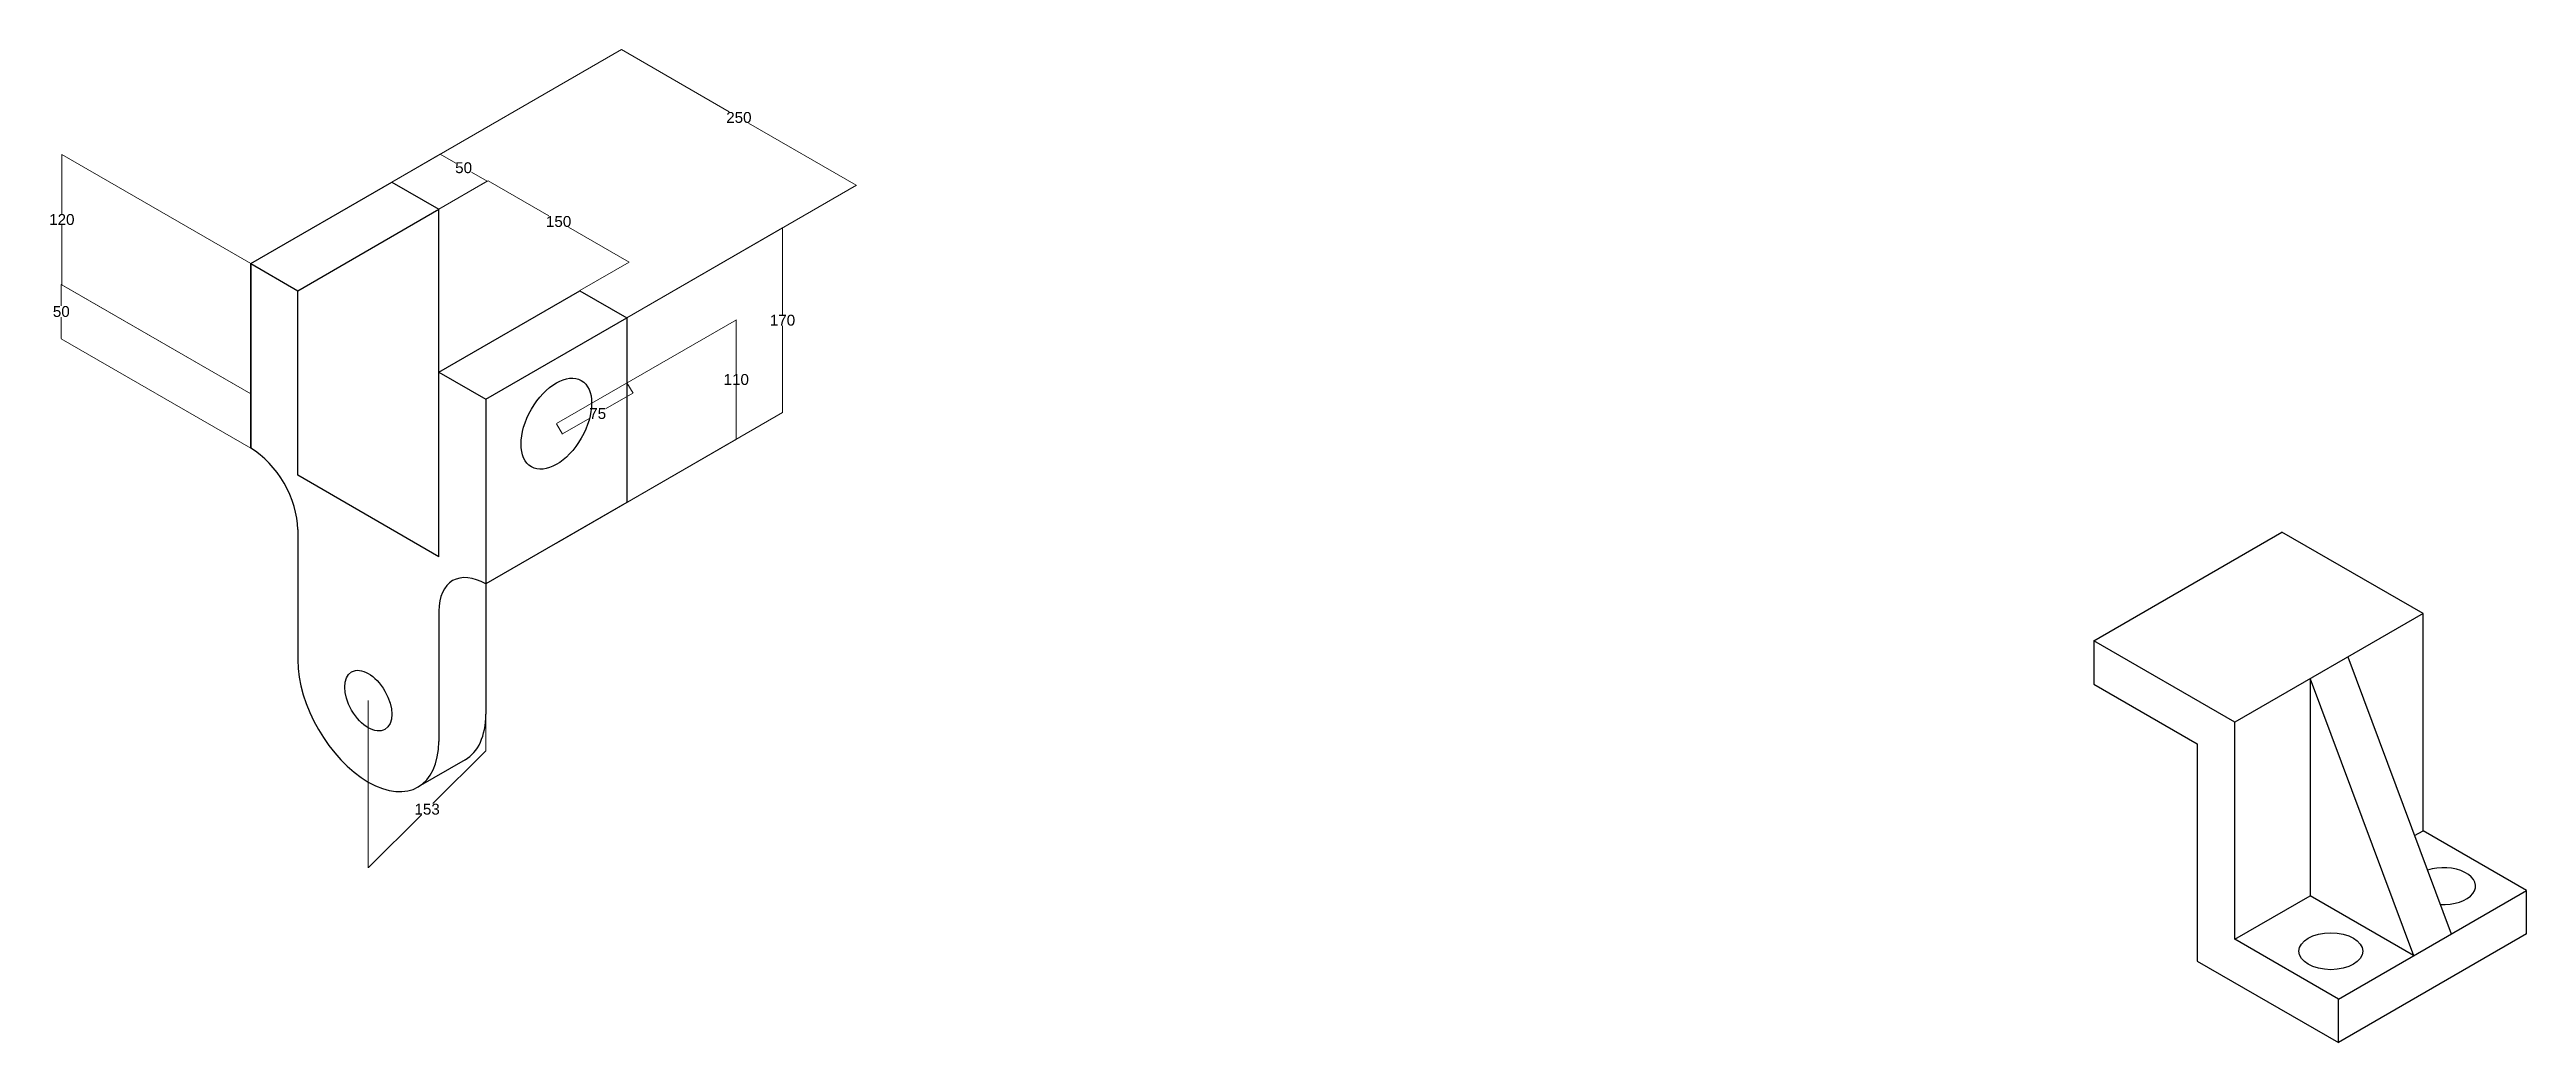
# Model space of a CAD drawing. Header units: millimetres. Extents: x 952 to 3233, y -755 to 160.
import ezdxf

# ---------------------------------------------------------------- set-up
doc = ezdxf.new("R2010")
doc.units = ezdxf.units.MM
doc.header["$MEASUREMENT"] = 0
doc.layers.add('AM_5', color=3, linetype='Continuous', lineweight=15)
doc.styles.get("Standard").update_dxf_attribs({"font": 'arial.ttf'})
doc.dimstyles.new('AM_ANSI$0', dxfattribs={"dimtxt": 10, "dimasz": 0.12, "dimexe": 0.1, "dimexo": 0.05, "dimgap": 0.06, "dimtad": 0, "dimtih": 1, "dimtoh": 1, "dimdec": 0, "dimzin": 7, "dimdsep": 46, "dimtxsty": 'Standard', "dimcen": 0, "dimclrd": 256, "dimclre": 1, "dimclrt": 2, "dimadec": 0, "dimazin": 2, "dimtp": 0.1, "dimtm": 0.1, "dimtfac": 0.71, "dimtdec": 0, "dimtofl": 0, "dimtmove": 0, "dimatfit": 3, "dimfxl": 1, "dimtolj": 1, "dimtzin": 7, "dimlwd": -1, "dimlwe": -1, "dimarcsym": 1})

# ---------------------------------------------------------------- blocks, each defined once
blk = doc.blocks.new('*D4')
at = {"layer": 'AM_5', "color": 1, "linetype": 'ByBlock', "transparency": 16777216}
for p, q in [((1483.3, -87.3), (1626.7, -4.6)), ((1483.3, -257.3), (1626.7, -174.6))]:
    blk.add_line(p, q, dxfattribs=at)
at = {"layer": 'AM_5', "linetype": 'ByBlock', "transparency": 16777216}
for p, q in [((1626.6, -4.8), (1626.6, -84.5)), ((1626.6, -174.5), (1626.6, -94.8))]:
    blk.add_line(p, q, dxfattribs=at)
at = {"layer": 'AM_5', "transparency": 16777216}
for points in [[(1626.6, -4.8), (1626.6, -4.8), (1626.6, -4.6)], [(1626.6, -174.5), (1626.6, -174.5), (1626.6, -174.6)]]:
    blk.add_solid(points, dxfattribs=at)
at = {"layer": 'Defpoints', "color": 0, "transparency": 16777216}
for p in [(1483.3, -87.4), (1626.6, -174.6), (1483.3, -257.4)]:
    blk.add_point(p, dxfattribs=at)
at = {"layer": 'AM_5', "color": 2, "transparency": 16777216, "insert": (1626.6, -89.6), "char_height": 10, "attachment_point": 5}
blk.add_mtext('\\A1;170', dxfattribs=at)
blk = doc.blocks.new('*D5')
at = {"layer": 'AM_5', "color": 1, "linetype": 'ByBlock', "transparency": 16777216}
for p, q in [((1418.4, -184.8), (1584.1, -89.1)), ((1418.4, -294.8), (1584.1, -199.1))]:
    blk.add_line(p, q, dxfattribs=at)
at = {"layer": 'AM_5', "linetype": 'ByBlock', "transparency": 16777216}
for p, q in [((1584, -89.3), (1584, -139)), ((1584, -199.1), (1584, -149.4))]:
    blk.add_line(p, q, dxfattribs=at)
at = {"layer": 'AM_5', "transparency": 16777216}
for points in [[(1584, -89.3), (1584.1, -89.3), (1584, -89.2)], [(1584, -199.1), (1584.1, -199.1), (1584, -199.2)]]:
    blk.add_solid(points, dxfattribs=at)
at = {"layer": 'Defpoints', "color": 0, "transparency": 16777216}
for p in [(1584, -89.2), (1418.3, -184.9), (1418.3, -294.9)]:
    blk.add_point(p, dxfattribs=at)
at = {"layer": 'AM_5', "color": 2, "transparency": 16777216, "insert": (1584, -144.2), "char_height": 10, "attachment_point": 5}
blk.add_mtext('\\A1;110', dxfattribs=at)
blk = doc.blocks.new('*D6')
at = {"layer": 'AM_5', "color": 1, "linetype": 'ByBlock', "transparency": 16777216}
for p, q in [((1136.8, -37.3), (962.8, 63.1)), ((1136.8, -157.3), (962.8, -56.9))]:
    blk.add_line(p, q, dxfattribs=at)
at = {"layer": 'AM_5', "linetype": 'ByBlock', "transparency": 16777216}
for p, q in [((962.9, 62.9), (962.9, 8.2)), ((962.9, -56.8), (962.9, -2.1))]:
    blk.add_line(p, q, dxfattribs=at)
at = {"layer": 'AM_5', "transparency": 16777216}
for points in [[(962.9, 62.9), (962.9, 62.9), (962.9, 63.1)], [(962.9, -56.8), (962.9, -56.8), (962.9, -56.9)]]:
    blk.add_solid(points, dxfattribs=at)
at = {"layer": 'Defpoints', "color": 0, "transparency": 16777216}
for p in [(1136.9, -37.4), (962.9, -56.9), (1136.9, -157.4)]:
    blk.add_point(p, dxfattribs=at)
at = {"layer": 'AM_5', "color": 2, "transparency": 16777216, "insert": (962.9, 3.1), "char_height": 10, "attachment_point": 5}
blk.add_mtext('\\A1;120', dxfattribs=at)
blk = doc.blocks.new('*D7')
at = {"layer": 'AM_5', "color": 1, "linetype": 'ByBlock', "transparency": 16777216}
for p, q in [((1136.8, -157.3), (962.3, -56.6)), ((1136.8, -207.3), (962.3, -106.6))]:
    blk.add_line(p, q, dxfattribs=at)
at = {"layer": 'AM_5', "linetype": 'ByBlock', "transparency": 16777216}
for p, q in [((962.4, -56.7), (962.4, -76.4)), ((962.4, -106.5), (962.4, -86.8))]:
    blk.add_line(p, q, dxfattribs=at)
at = {"layer": 'AM_5', "transparency": 16777216}
for points in [[(962.3, -56.7), (962.4, -56.7), (962.4, -56.6)], [(962.3, -106.5), (962.4, -106.5), (962.4, -106.6)]]:
    blk.add_solid(points, dxfattribs=at)
at = {"layer": 'Defpoints', "color": 0, "transparency": 16777216}
for p in [(962.4, -106.6), (1136.9, -157.4), (1136.9, -207.4)]:
    blk.add_point(p, dxfattribs=at)
at = {"layer": 'AM_5', "color": 2, "transparency": 16777216, "insert": (962.4, -81.6), "char_height": 10, "attachment_point": 5}
blk.add_mtext('\\A1;50', dxfattribs=at)
blk = doc.blocks.new('*D8')
at = {"layer": 'AM_5', "color": 1, "linetype": 'ByBlock', "transparency": 16777216}
for p, q in [((1310.1, 12.7), (1355.6, 38.9)), ((1440, -62.3), (1485.5, -36.1))]:
    blk.add_line(p, q, dxfattribs=at)
at = {"layer": 'AM_5', "linetype": 'ByBlock', "transparency": 16777216}
for p, q in [((1355.6, 38.8), (1411.5, 6.5)), ((1485.3, -36.1), (1429.4, -3.8))]:
    blk.add_line(p, q, dxfattribs=at)
at = {"layer": 'AM_5', "transparency": 16777216}
for points in [[(1355.6, 38.8), (1355.6, 38.8), (1355.5, 38.8)], [(1485.3, -36.1), (1485.3, -36.1), (1485.4, -36.2)]]:
    blk.add_solid(points, dxfattribs=at)
at = {"layer": 'Defpoints', "color": 0, "transparency": 16777216}
for p in [(1310.1, 12.6), (1485.4, -36.2), (1440, -62.4)]:
    blk.add_point(p, dxfattribs=at)
at = {"layer": 'AM_5', "color": 2, "transparency": 16777216, "insert": (1420.4, 1.3), "char_height": 10, "attachment_point": 5}
blk.add_mtext('\\A1;150', dxfattribs=at)
blk = doc.blocks.new('*D9')
at = {"layer": 'AM_5', "color": 1, "linetype": 'ByBlock', "transparency": 16777216}
for p, q in [((1266.8, 37.7), (1311.4, 63.4)), ((1310.1, 12.7), (1354.7, 38.4))]:
    blk.add_line(p, q, dxfattribs=at)
at = {"layer": 'AM_5', "linetype": 'ByBlock', "transparency": 16777216}
for p, q in [((1311.4, 63.3), (1325.7, 55)), ((1354.5, 38.4), (1340.1, 46.7))]:
    blk.add_line(p, q, dxfattribs=at)
at = {"layer": 'AM_5', "transparency": 16777216}
for points in [[(1311.4, 63.3), (1311.4, 63.2), (1311.3, 63.3)], [(1354.5, 38.4), (1354.5, 38.4), (1354.6, 38.3)]]:
    blk.add_solid(points, dxfattribs=at)
at = {"layer": 'Defpoints', "color": 0, "transparency": 16777216}
for p in [(1266.8, 37.6), (1354.6, 38.3), (1310.1, 12.6)]:
    blk.add_point(p, dxfattribs=at)
at = {"layer": 'AM_5', "color": 2, "transparency": 16777216, "insert": (1332.9, 50.8), "char_height": 10, "attachment_point": 5}
blk.add_mtext('\\A1;50', dxfattribs=at)
blk = doc.blocks.new('*D10')
at = {"layer": 'AM_5', "color": 1, "linetype": 'ByBlock', "transparency": 16777216}
for p, q in [((1353.4, -332.4), (1353.4, -486.3)), ((1245.1, -439.9), (1245.1, -593.8))]:
    blk.add_line(p, q, dxfattribs=at)
at = {"layer": 'AM_5', "linetype": 'ByBlock', "transparency": 16777216}
for p, q in [((1353.3, -486.2), (1304.5, -534.7)), ((1245.2, -593.6), (1294.1, -545.1))]:
    blk.add_line(p, q, dxfattribs=at)
at = {"layer": 'AM_5', "transparency": 16777216}
for points in [[(1353.3, -486.2), (1353.3, -486.3), (1353.4, -486.2)], [(1245.2, -593.6), (1245.2, -593.6), (1245.1, -593.7)]]:
    blk.add_solid(points, dxfattribs=at)
at = {"layer": 'Defpoints', "color": 0, "transparency": 16777216}
for p in [(1353.4, -332.4), (1245.1, -439.9), (1245.1, -593.7)]:
    blk.add_point(p, dxfattribs=at)
at = {"layer": 'AM_5', "color": 2, "transparency": 16777216, "insert": (1299.3, -539.9), "char_height": 10, "attachment_point": 5}
blk.add_mtext('\\A1;153', dxfattribs=at)
blk = doc.blocks.new('*D11')
at = {"layer": 'AM_5', "linetype": 'ByBlock', "transparency": 16777216}
for p, q in [((1488.7, -156.6), (1463.6, -171.3)), ((1424, -194.3), (1449.1, -179.7))]:
    blk.add_line(p, q, dxfattribs=at)
at = {"layer": 'AM_5', "color": 1, "linetype": 'ByBlock', "transparency": 16777216}
for p, q in [((1483.3, -147.1), (1488.9, -156.7)), ((1418.4, -184.9), (1423.9, -194.5))]:
    blk.add_line(p, q, dxfattribs=at)
at = {"layer": 'AM_5', "transparency": 16777216}
for points in [[(1488.7, -156.6), (1488.7, -156.6), (1488.8, -156.6)], [(1424, -194.3), (1424, -194.3), (1423.9, -194.4)]]:
    blk.add_solid(points, dxfattribs=at)
at = {"layer": 'Defpoints', "color": 0, "transparency": 16777216}
for p in [(1483.3, -147.1), (1488.8, -156.6), (1418.3, -184.9)]:
    blk.add_point(p, dxfattribs=at)
at = {"layer": 'AM_5', "color": 2, "transparency": 16777216, "insert": (1456.4, -175.5), "char_height": 10, "attachment_point": 5}
blk.add_mtext('\\A1;75', dxfattribs=at)
blk = doc.blocks.new('*D12')
at = {"layer": 'AM_5', "color": 1, "linetype": 'ByBlock', "transparency": 16777216}
for p, q in [((1266.8, 37.7), (1478.2, 159.7)), ((1483.3, -87.3), (1694.7, 34.7))]:
    blk.add_line(p, q, dxfattribs=at)
at = {"layer": 'AM_5', "linetype": 'ByBlock', "transparency": 16777216}
for p, q in [((1478.2, 159.6), (1577.4, 102.3)), ((1694.5, 34.7), (1595.3, 92))]:
    blk.add_line(p, q, dxfattribs=at)
at = {"layer": 'AM_5', "transparency": 16777216}
for points in [[(1478.2, 159.6), (1478.2, 159.6), (1478.1, 159.6)], [(1694.5, 34.7), (1694.5, 34.7), (1694.6, 34.6)]]:
    blk.add_solid(points, dxfattribs=at)
at = {"layer": 'Defpoints', "color": 0, "transparency": 16777216}
for p in [(1266.8, 37.6), (1694.6, 34.6), (1483.3, -87.4)]:
    blk.add_point(p, dxfattribs=at)
at = {"layer": 'AM_5', "color": 2, "transparency": 16777216, "insert": (1586.4, 97.1), "char_height": 10, "attachment_point": 5}
blk.add_mtext('\\A1;250', dxfattribs=at)

msp = doc.modelspace()

# ---------------------------------------------------------------- linework, layer by layer
for p, q in [((1136.9, -37.4), (1266.8, 37.6)), ((1266.8, 37.6), (1310.1, 12.6)), ((1180.2, -62.4), (1310.1, 12.6)), ((1310.1, -307.4), (1310.1, 12.6)), ((1136.9, -207.4), (1136.9, -37.4)), ((1136.9, -37.4), (1180.2, -62.4)), ((1136.9, -37.4), (1136.9, -157.4)), ((1180.2, -232.4), (1180.2, -62.4)), ((1310.1, -137.4), (1440, -62.4)), ((1440, -62.4), (1483.3, -87.4)), ((1353.4, -162.4), (1483.3, -87.4)), ((1483.3, -87.4), (1483.3, -257.4)), ((1483.3, -87.4), (1483.3, -257.4)), ((1136.9, -157.4), (1136.9, -207.4)), ((1310.1, -137.4), (1353.4, -162.4)), ((1353.4, -162.4), (1353.4, -452.4)), ((1310.1, -307.4), (1180.2, -232.4)), ((1483.3, -257.4), (1353.4, -332.4)), ((1180.2, -282.4), (1180.2, -402.4)), ((2834.3, -384.7), (3007.5, -284.7)), ((3137.4, -359.7), (3007.5, -284.7)), ((1310.1, -357.4), (1310.1, -477.4)), ((3137.4, -359.7), (2964.2, -459.7)), ((3137.4, -559.7), (3137.4, -359.7)), ((2834.3, -384.7), (2834.3, -424.7)), ((2964.2, -459.7), (2834.3, -384.7)), ((3068.1, -399.7), (3163.4, -654.7)), ((2834.3, -424.7), (2929.5, -479.7)), ((3033.5, -419.7), (3128.7, -674.7)), ((3033.5, -419.7), (3033.5, -619.7)), ((2964.2, -659.7), (2964.2, -459.7)), ((1334.4, -494.4), (1291.1, -519.4)), ((2929.5, -479.7), (2929.5, -679.7)), ((3129.6, -564.2), (3137.4, -559.7)), ((3232.7, -614.7), (3137.4, -559.7)), ((3059.5, -714.7), (3232.7, -614.7)), ((3232.7, -654.7), (3232.7, -614.7)), ((2964.2, -659.7), (3033.5, -619.7)), ((3128.7, -674.7), (3033.5, -619.7)), ((3059.5, -714.7), (2964.2, -659.7)), ((3232.7, -654.7), (3059.5, -754.7)), ((2929.5, -679.7), (3059.5, -754.7)), ((3059.5, -754.7), (3059.5, -714.7))]:
    msp.add_line(p, q)
for centre, major_axis in [((1418.3, -184.9), (-23, -39.8)), ((1245.1, -439.9), (15.3, -26.5)), ((3052.5, -670.7), (-29.4, 0))]:
    msp.add_ellipse(centre, major_axis=major_axis, ratio=0.57735)
for centre, major_axis, start_param, end_param in [((1136.9, -257.4), (30.6, -53), 0.785398, 2.356194), ((1353.4, -382.4), (30.6, -53), 2.356194, 3.926991), ((1245.1, -439.9), (45.9, -79.5), 3.926991, 7.068583), ((1288.4, -414.9), (45.9, -79.5), 6.283185, 7.068583), ((3156.4, -610.7), (-29.4, 0), 1.461464, 5.246585)]:
    msp.add_ellipse(centre, major_axis=major_axis, ratio=0.57735, start_param=start_param, end_param=end_param)

# ---------------------------------------------------------------- dimensions: what is measured, and where the dimension line sits
at = {"layer": 'AM_5'}
for p1, p2, distance, picture, middle in [((1266.8, 37.6), (1483.3, -87.4), 211.3, '*D12', (1586.4, 97.1)), ((1136.9, -37.4), (1136.9, -157.4), -174, '*D6', (962.9, 3.1)), ((1483.3, -87.4), (1483.3, -257.4), 143.3, '*D4', (1626.6, -89.6)), ((1136.9, -157.4), (1136.9, -207.4), -174.5, '*D7', (962.4, -81.6)), ((1418.3, -184.9), (1483.3, -147.1), -11, '*D11', (1456.4, -175.5))]:
    dim = msp.add_aligned_dim(p1=p1, p2=p2, distance=distance, dimstyle='AM_ANSI$0', override={"dimpost": ''}, dxfattribs=at)
    dim.commit()
    dim.dimension.update_dxf_attribs({"geometry": picture, "text_midpoint": middle})
for p1, p2, distance, picture, middle in [((1266.8, 37.6), (1310.1, 12.6), 44.5, '*D9', (1332.9, 50.8)), ((1310.1, 12.6), (1440, -62.4), 45.4, '*D8', (1420.4, 1.3)), ((1418.3, -294.9), (1418.3, -184.9), -165.7, '*D5', (1584, -144.2)), ((1353.4, -332.4), (1245.1, -439.9), 109.1, '*D10', (1299.3, -539.9))]:
    dim = msp.add_aligned_dim(p1=p1, p2=p2, distance=distance, dimstyle='AM_ANSI$0', dxfattribs=at)
    dim.commit()
    dim.dimension.update_dxf_attribs({"geometry": picture, "text_midpoint": middle})

doc.saveas('drawing.dxf')
